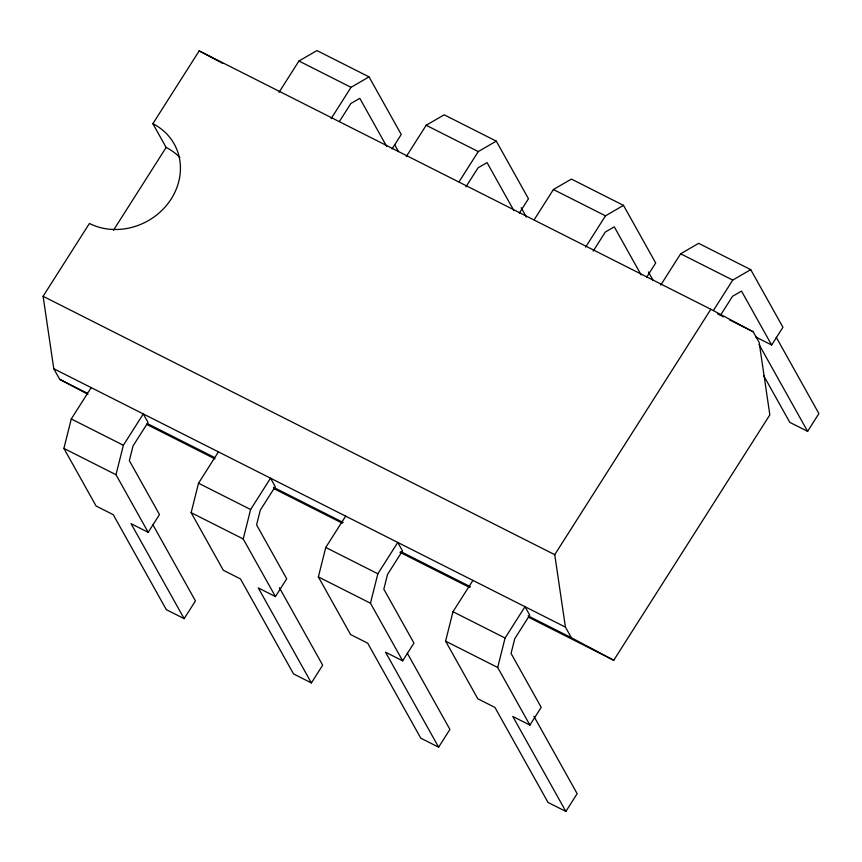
<?xml version="1.0" encoding="UTF-8"?>
<svg xmlns="http://www.w3.org/2000/svg" width="862" height="862" viewBox="0 0 862 862"><rect width="100%" height="100%" fill="white"/><g stroke="black" fill="none" stroke-linecap="round" stroke-linejoin="round"><path stroke-width="1.29" d="M152.843 524.678L195.448 600.911L184.156 618.668L166.323 609.66L113.234 514.668L96.102 506.016L63.896 448.402L71.277 418.954L91.2 387.62M148.199 532.328L115.993 474.714L123.374 445.255L143.297 413.932L148.027 422.391L133.05 445.934L129.354 460.653L159.492 514.571L148.199 532.328L131.067 523.676L184.156 618.668M279.428 587.765L322.679 665.173L311.387 682.93L293.554 673.922L240.466 578.919L223.333 570.267L191.138 512.653L198.519 483.205L218.442 451.882M275.431 596.579L243.224 538.965L250.605 509.517L270.539 478.194L275.258 486.642L260.281 510.185L256.596 524.915L286.723 578.822L275.431 596.579L258.298 587.927L311.387 682.93M407.317 653.191L449.921 729.424L438.629 747.182L420.796 738.174L367.697 643.181L350.565 634.529L318.369 576.915L325.75 547.456L345.673 516.133M402.662 660.842L370.466 603.217L377.847 573.769L397.77 542.446L402.489 550.904L387.523 574.448L383.827 589.166L413.954 643.084L402.662 660.842L385.529 652.189L438.629 747.182M533.89 716.279L577.152 793.676L565.86 811.433L548.027 802.436L494.939 707.433L477.807 698.78L445.6 641.166L452.981 611.718L472.904 580.395M529.904 725.093L497.697 667.479L505.078 638.031L525.001 606.697L529.731 615.156L514.754 638.699L511.058 653.428L541.196 707.336L529.904 725.093L512.771 716.441L565.86 811.433M87.978 394.354L59.704 379.323L53.778 368.731L43.1 296.291L89.422 223.463A60.76 54.328 -29.2 0 0 171.236 198.885A60.76 54.328 -29.2 0 0 152.865 123.708L199.187 50.88L710.838 309.275L753.237 331.827L759.163 342.419L769.841 414.859L613.755 660.27L528.481 617.203M113.504 230.208L166.14 147.456L152.865 123.708M279.019 92.342L298.942 61.019L316.936 50.567L369.033 76.869L401.239 134.483L392.059 148.91M331.116 118.654L351.039 87.321L369.033 76.869M339.402 121.499L350.812 103.559L359.81 98.333L386.661 146.389M406.25 156.593L426.173 125.27L444.178 114.818L496.275 141.131L528.471 198.745L519.29 213.173M459.058 181.785L478.27 151.583L496.275 141.131M465.922 186.871L478.044 167.821L487.052 162.595L513.903 210.64M534.203 219.735L553.415 189.532L571.409 179.07L623.506 205.382L655.702 262.996L646.532 277.424M585.578 247.157L605.501 215.834L623.506 205.382M593.164 251.133L605.286 232.072L614.283 226.846L641.134 274.892M660.723 285.106L680.646 253.784L698.64 243.332L750.737 269.644L782.944 327.258L771.641 345.015L755.662 336.934M613.755 660.27L571.344 637.708L565.429 627.116L554.74 554.675L710.838 309.275M713.531 310.298L732.743 280.096L750.737 269.644M720.395 315.384L732.517 296.323L741.514 291.097L771.641 345.015M763.56 375.444L789.775 422.348L807.608 431.356L818.9 413.598L776.296 337.365M298.942 61.019L351.039 87.321M426.173 125.27L478.27 151.583M553.415 189.532L605.501 215.834M680.646 253.784L732.743 280.096M717.572 313.822L723.52 316.817M729.467 319.824L753.237 331.827M43.1 296.291L554.74 554.675M53.778 368.731L565.429 627.116M59.704 379.323L87.331 393.266M147.38 423.598L214.638 457.56M273.491 487.289L343.151 522.469M400.798 551.583L470.458 586.763M528.115 615.877L571.344 637.708M146.551 424.319L215.004 458.896M273.857 488.614L342.322 523.191M399.968 552.305L469.628 587.485M71.277 418.954L123.374 445.255M198.519 483.205L250.605 509.517M325.75 547.456L377.847 573.769M452.981 611.718L505.078 638.031M63.896 448.402L115.993 474.714M191.138 512.653L243.224 538.965M318.369 576.915L370.466 603.217M445.6 641.166L497.697 667.479M199.187 50.88L222.752 63.422M759.099 344.574L807.608 431.356M648.407 271.939L652.997 280.15M521.165 207.688L526.413 217.062M394.591 144.6L398.524 151.637M166.14 147.456A60.76 54.328 -29.2 0 1 179.878 157.52"/></g></svg>
